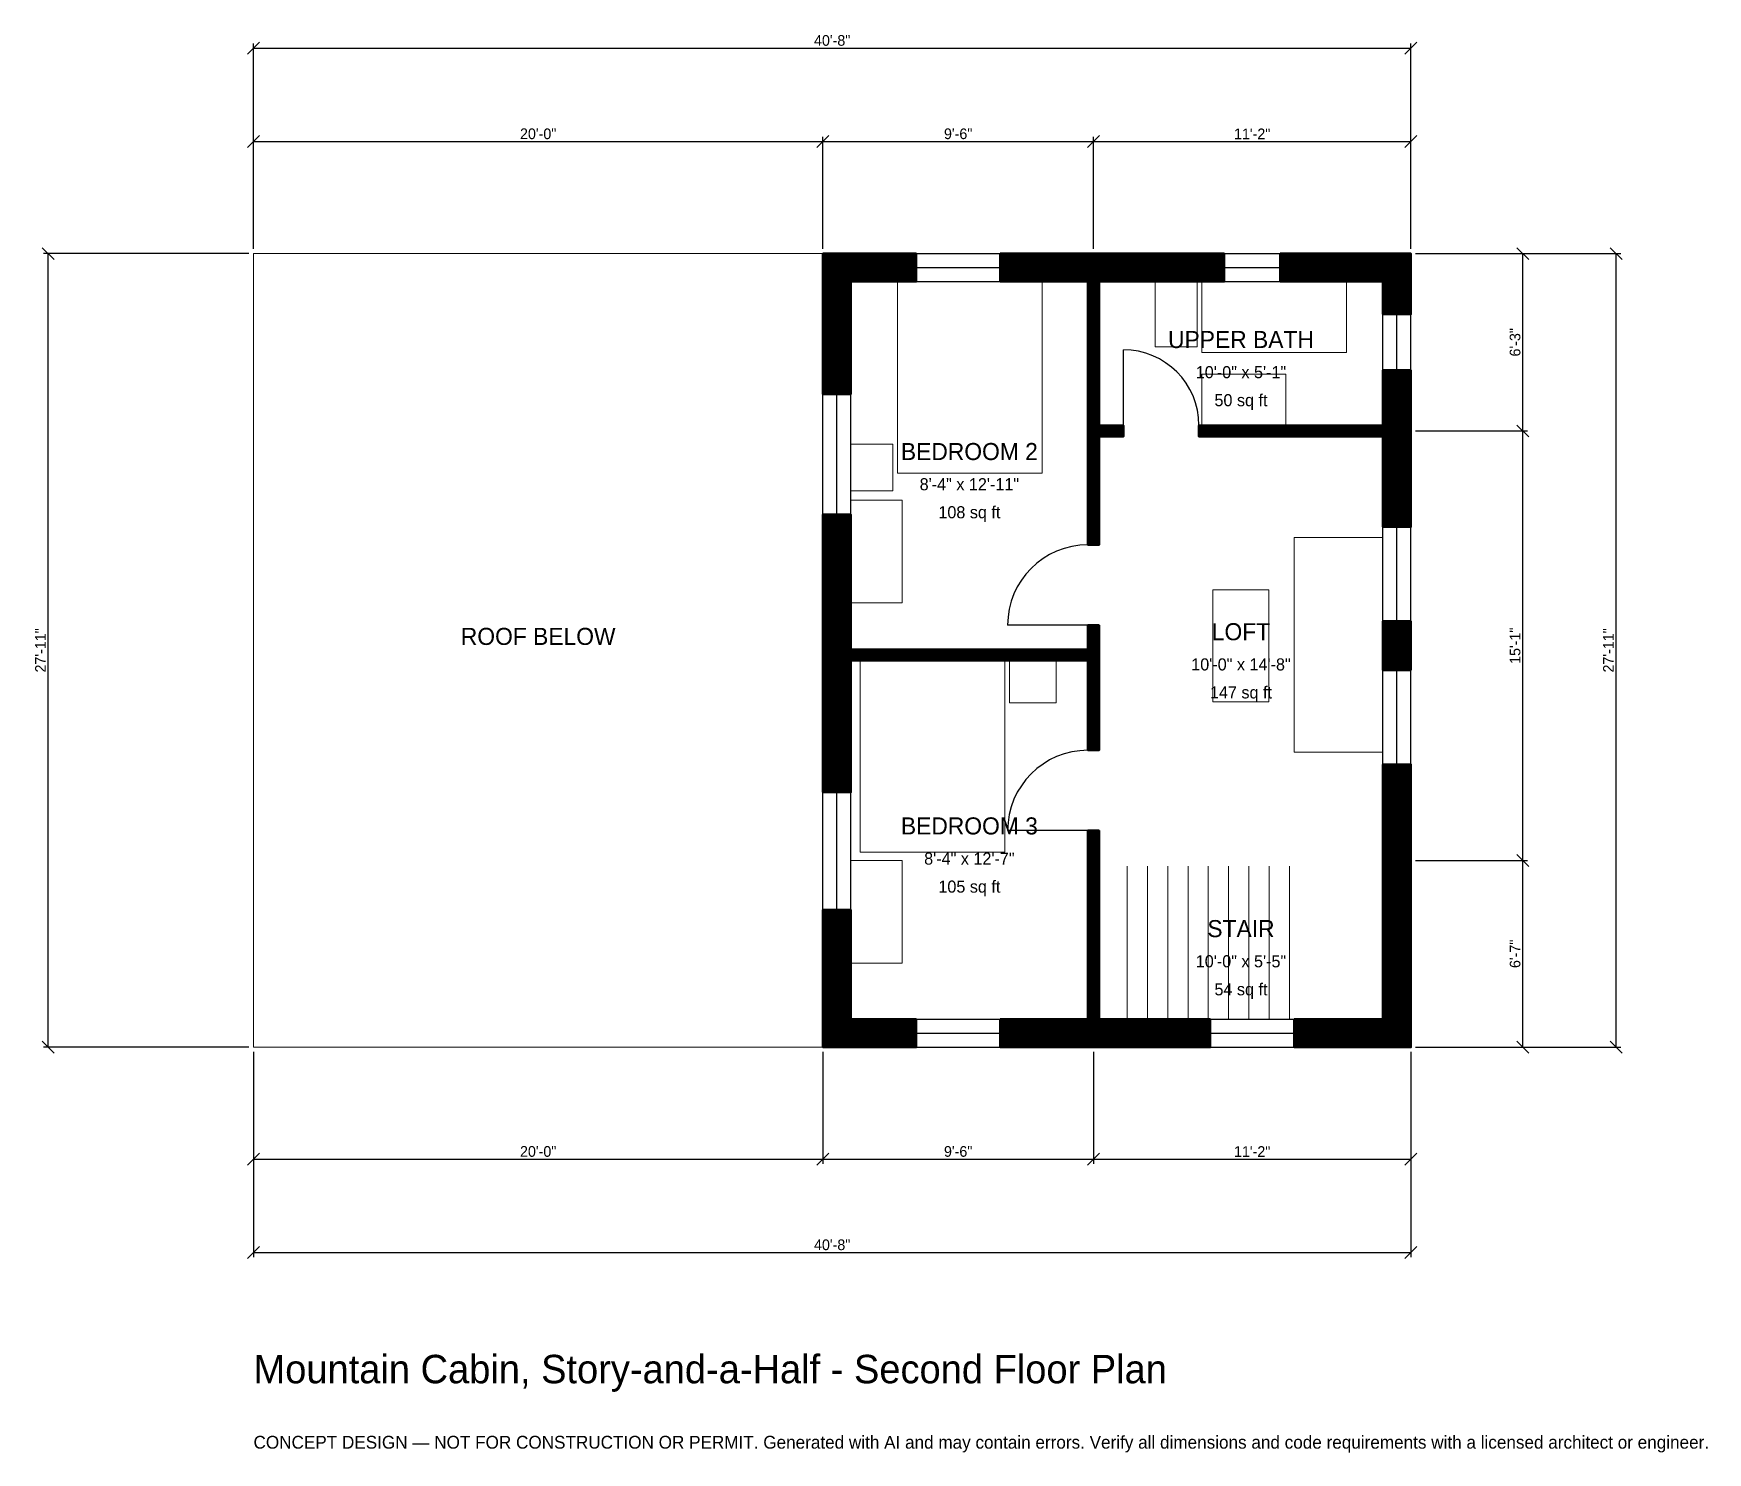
# Model space of a CAD drawing. Header units: inches. Extents: x -93 to 613, y -171 to 427.
import ezdxf
from ezdxf.enums import TextEntityAlignment as Align

# ---------------------------------------------------------------- set-up
doc = ezdxf.new("R2010")
doc.units = ezdxf.units.IN
doc.header["$MEASUREMENT"] = 0
doc.linetypes.add('DASHED', pattern=[0.6, 0.5, -0.1])
for name, color, linetype, lineweight in [('A-ANNO-DIMS', 1, 'Continuous', 13), ('A-ANNO-TEXT', 7, 'Continuous', 18), ('A-AREA-IDEN', 7, 'Continuous', 18), ('A-DOOR', 2, 'Continuous', 25), ('A-FLOR-FIXT', 9, 'Continuous', 13), ('A-FLOR-STRS', 3, 'Continuous', 18), ('A-FURN', 9, 'Continuous', 13), ('A-GLAZ', 4, 'Continuous', 25), ('A-SITE-PAVE', 8, 'Continuous', 13), ('A-WALL', 7, 'Continuous', 50), ('A-WALL-PATT', 8, 'Continuous', 13)]:
    doc.layers.add(name, color=color, linetype=linetype, lineweight=lineweight)
doc.dimstyles.new('PLAN', dxfattribs={"dimtxt": 4.5, "dimasz": 3, "dimexe": 2, "dimexo": 2, "dimgap": 1, "dimtad": 1, "dimdec": 0, "dimlunit": 4, "dimtsz": 2.5, "dimcen": 2.5, "dimclrd": 1, "dimclre": 1, "dimazin": 3, "dimtfac": 1, "dimtmove": 0, "dimatfit": 3})

msp = doc.modelspace()

# ---------------------------------------------------------------- hatches: boundary and pattern name
at = {"layer": 'A-WALL-PATT'}
h = msp.add_hatch(dxfattribs=at)
h.set_pattern_fill('ANSI31', color=8, scale=0.8)
h.paths.add_polyline_path([(351.9685, 0), (351.9685, 0), (348.4252, 0), (314.9606, 0), (314.9606, 11.811), (348.4252, 11.811), (351.9685, 11.811), (351.9685, 76.378), (351.9685, 81.1024), (351.9685, 91.3386), (356.6929, 91.3386), (356.6929, 81.1024), (356.6929, 76.378), (356.6929, 11.811), (360.2362, 11.811), (403.5433, 11.811), (403.5433, 0), (360.2362, 0), (356.6929, 0), (356.6929, 0), (351.9685, 0)])
h.paths.add_polyline_path([(251.9685, 0), (251.9685, 0), (240.1575, 0), (240.1575, 0), (240.1574, 0), (240.1574, 11.811), (240.1575, 11.811), (240.1575, 57.874), (251.9685, 57.874), (251.9685, 11.811), (279.5276, 11.811), (279.5276, 0), (251.9685, 0)])
h.paths.add_polyline_path([(240.1575, 159.4488), (240.1575, 162.9921), (240.1574, 162.9921), (240.1574, 167.7165), (240.1575, 167.7165), (240.1575, 171.2598), (240.1575, 224.6063), (251.9685, 224.6063), (251.9685, 171.2598), (251.9685, 167.7165), (351.9685, 167.7165), (351.9685, 177.9528), (356.6929, 177.9528), (356.6929, 167.7165), (356.6929, 162.9921), (356.6929, 125.1969), (351.9685, 125.1969), (351.9685, 162.9921), (251.9685, 162.9921), (251.9685, 159.4488), (251.9685, 107.4803), (240.1575, 107.4803), (240.1575, 159.4488)])
h.paths.add_polyline_path([(240.1575, 322.8346), (240.1574, 322.8346), (240.1574, 334.6457), (240.1575, 334.6457), (240.1575, 334.6457), (251.9685, 334.6457), (251.9685, 334.6457), (279.5276, 334.6457), (279.5276, 322.8346), (251.9685, 322.8346), (251.9685, 275.3937), (240.1575, 275.3937), (240.1575, 322.8346)])
h.paths.add_polyline_path([(348.4252, 334.6457), (351.9685, 334.6457), (351.9685, 334.6457), (356.6929, 334.6457), (356.6929, 334.6457), (360.2362, 334.6457), (409.4488, 334.6457), (409.4488, 322.8346), (360.2362, 322.8346), (356.6929, 322.8346), (356.6929, 262.2047), (366.9291, 262.2047), (366.9291, 257.4803), (356.6929, 257.4803), (356.6929, 211.811), (351.9685, 211.811), (351.9685, 257.4803), (351.9685, 262.2047), (351.9685, 322.8346), (348.4252, 322.8346), (314.9606, 322.8346), (314.9606, 334.6457), (348.4252, 334.6457)])
h.paths.add_polyline_path([(476.378, 334.6457), (476.378, 334.6457), (488.189, 334.6457), (488.189, 334.6457), (488.189, 334.6457), (488.189, 322.8346), (488.189, 322.8346), (488.189, 309.0551), (476.378, 309.0551), (476.378, 322.8346), (433.0709, 322.8346), (433.0709, 334.6457), (476.378, 334.6457)])
h.paths.add_polyline_path([(488.189, 265.748), (488.189, 262.2047), (488.189, 262.2047), (488.189, 257.4803), (488.189, 257.4803), (488.189, 253.937), (488.189, 219.357), (476.378, 219.357), (476.378, 253.937), (476.378, 257.4803), (398.8189, 257.4803), (398.8189, 262.2047), (476.378, 262.2047), (476.378, 265.748), (476.378, 285.4331), (488.189, 285.4331), (488.189, 265.748)])
h.paths.add_polyline_path([(488.189, 158.9895), (476.378, 158.9895), (476.378, 179.5932), (488.189, 179.5932), (488.189, 158.9895)])
h.paths.add_polyline_path([(488.189, 84.6457), (488.189, 72.8346), (488.189, 11.811), (488.189, 11.811), (488.189, 0), (488.189, 0), (488.189, 0), (476.378, 0), (476.378, 0), (438.9764, 0), (438.9764, 11.811), (476.378, 11.811), (476.378, 72.8346), (476.378, 84.6457), (476.378, 119.2257), (488.189, 119.2257), (488.189, 84.6457)])

# ---------------------------------------------------------------- linework, layer by layer
at = {"layer": 'A-DOOR'}
for p, q in [((366.9291, 262.2047), (366.9291, 294.0945)), ((351.9685, 177.9528), (318.1102, 177.9528)), ((351.9685, 91.3386), (318.1102, 91.3386))]:
    msp.add_line(p, q, dxfattribs=at)
for centre, radius, start, end in [((366.9291, 262.2047), 31.8898, 0, 90), ((351.9685, 177.9528), 33.8583, 90, 180), ((351.9685, 91.3386), 33.8583, 90, 180)]:
    msp.add_arc(centre, radius, start, end, dxfattribs=at)
at = {"layer": 'A-FLOR-FIXT'}
for points in [[(380.315, 295.2756), (398.0315, 295.2756), (398.0315, 322.8346), (380.315, 322.8346)], [(400, 292.9134), (461.0236, 292.9134), (461.0236, 322.8346), (400, 322.8346)], [(400, 262.2047), (435.4331, 262.2047), (435.4331, 283.8583), (400, 283.8583)]]:
    msp.add_lwpolyline(points, close=True, dxfattribs=at)
at = {"layer": 'A-FLOR-STRS'}
for p, q in [((368.5039, 11.811), (368.5039, 76.378)), ((377.0669, 11.811), (377.0669, 76.378)), ((385.6299, 11.811), (385.6299, 76.378)), ((394.1929, 11.811), (394.1929, 76.378)), ((402.7559, 11.811), (402.7559, 76.378)), ((411.3189, 11.811), (411.3189, 76.378)), ((419.8819, 11.811), (419.8819, 76.378)), ((428.4449, 11.811), (428.4449, 76.378)), ((437.0079, 11.811), (437.0079, 76.378))]:
    msp.add_line(p, q, dxfattribs=at)
at = {"layer": 'A-FURN'}
for points in [[(271.6535, 242.126), (332.6772, 242.126), (332.6772, 322.8346), (271.6535, 322.8346)], [(251.9685, 234.6457), (269.685, 234.6457), (269.685, 254.3307), (251.9685, 254.3307)], [(251.9685, 187.4016), (273.622, 187.4016), (273.622, 230.7087), (251.9685, 230.7087)], [(438.9764, 124.4094), (476.378, 124.4094), (476.378, 214.9606), (438.9764, 214.9606)], [(404.7244, 145.6693), (428.3465, 145.6693), (428.3465, 192.9134), (404.7244, 192.9134)], [(255.9055, 82.2835), (316.9291, 82.2835), (316.9291, 162.9921), (255.9055, 162.9921)], [(318.8976, 145.2756), (338.5827, 145.2756), (338.5827, 162.9921), (318.8976, 162.9921)], [(251.9685, 35.4331), (273.622, 35.4331), (273.622, 78.7402), (251.9685, 78.7402)]]:
    msp.add_lwpolyline(points, close=True, dxfattribs=at)
at = {"layer": 'A-GLAZ'}
for p, q in [((279.5276, 334.6457), (314.9606, 334.6457)), ((409.4488, 334.6457), (433.0709, 334.6457)), ((279.5276, 328.7402), (314.9606, 328.7402)), ((409.4488, 328.7402), (433.0709, 328.7402)), ((279.5276, 322.8346), (314.9606, 322.8346)), ((409.4488, 322.8346), (433.0709, 322.8346)), ((476.378, 285.4331), (476.378, 309.0551)), ((482.2835, 285.4331), (482.2835, 309.0551)), ((488.189, 285.4331), (488.189, 309.0551)), ((240.1575, 224.6063), (240.1575, 275.3937)), ((246.063, 224.6063), (246.063, 275.3937)), ((251.9685, 224.6063), (251.9685, 275.3937)), ((476.378, 179.5932), (476.378, 219.357)), ((482.2835, 179.5932), (482.2835, 219.357)), ((488.189, 179.5932), (488.189, 219.357)), ((476.378, 119.2257), (476.378, 158.9895)), ((482.2835, 119.2257), (482.2835, 158.9895)), ((488.189, 119.2257), (488.189, 158.9895)), ((240.1575, 57.874), (240.1575, 107.4803)), ((246.063, 57.874), (246.063, 107.4803)), ((251.9685, 57.874), (251.9685, 107.4803)), ((279.5276, 11.811), (314.9606, 11.811)), ((403.5433, 11.811), (438.9764, 11.811)), ((279.5276, 5.9055), (314.9606, 5.9055)), ((279.5276, 0), (314.9606, 0)), ((403.5433, 5.9055), (438.9764, 5.9055)), ((403.5433, 0), (438.9764, 0))]:
    msp.add_line(p, q, dxfattribs=at)
at = {"layer": 'A-SITE-PAVE', "linetype": 'DASHED'}
msp.add_lwpolyline([(0, 0), (240.1575, 0), (240.1575, 334.6457), (0, 334.6457)], close=True, dxfattribs=at)
at = {"layer": 'A-WALL'}
for points in [[(240.1575, 322.8346), (240.1574, 322.8346), (240.1574, 334.6457), (240.1575, 334.6457), (240.1575, 334.6457), (251.9685, 334.6457), (251.9685, 334.6457), (279.5276, 334.6457), (279.5276, 322.8346), (251.9685, 322.8346), (251.9685, 275.3937), (240.1575, 275.3937), (240.1575, 322.8346)], [(348.4252, 334.6457), (351.9685, 334.6457), (351.9685, 334.6457), (356.6929, 334.6457), (356.6929, 334.6457), (360.2362, 334.6457), (409.4488, 334.6457), (409.4488, 322.8346), (360.2362, 322.8346), (356.6929, 322.8346), (356.6929, 262.2047), (366.9291, 262.2047), (366.9291, 257.4803), (356.6929, 257.4803), (356.6929, 211.811), (351.9685, 211.811), (351.9685, 257.4803), (351.9685, 262.2047), (351.9685, 322.8346), (348.4252, 322.8346), (314.9606, 322.8346), (314.9606, 334.6457), (348.4252, 334.6457)], [(476.378, 334.6457), (476.378, 334.6457), (488.189, 334.6457), (488.189, 334.6457), (488.189, 334.6457), (488.189, 322.8346), (488.189, 322.8346), (488.189, 309.0551), (476.378, 309.0551), (476.378, 322.8346), (433.0709, 322.8346), (433.0709, 334.6457), (476.378, 334.6457)], [(488.189, 265.748), (488.189, 262.2047), (488.189, 262.2047), (488.189, 257.4803), (488.189, 257.4803), (488.189, 253.937), (488.189, 219.357), (476.378, 219.357), (476.378, 253.937), (476.378, 257.4803), (398.8189, 257.4803), (398.8189, 262.2047), (476.378, 262.2047), (476.378, 265.748), (476.378, 285.4331), (488.189, 285.4331), (488.189, 265.748)], [(240.1575, 159.4488), (240.1575, 162.9921), (240.1574, 162.9921), (240.1574, 167.7165), (240.1575, 167.7165), (240.1575, 171.2598), (240.1575, 224.6063), (251.9685, 224.6063), (251.9685, 171.2598), (251.9685, 167.7165), (351.9685, 167.7165), (351.9685, 177.9528), (356.6929, 177.9528), (356.6929, 167.7165), (356.6929, 162.9921), (356.6929, 125.1969), (351.9685, 125.1969), (351.9685, 162.9921), (251.9685, 162.9921), (251.9685, 159.4488), (251.9685, 107.4803), (240.1575, 107.4803), (240.1575, 159.4488)], [(488.189, 158.9895), (476.378, 158.9895), (476.378, 179.5932), (488.189, 179.5932), (488.189, 158.9895)], [(488.189, 84.6457), (488.189, 72.8346), (488.189, 11.811), (488.189, 11.811), (488.189, 0), (488.189, 0), (488.189, 0), (476.378, 0), (476.378, 0), (438.9764, 0), (438.9764, 11.811), (476.378, 11.811), (476.378, 72.8346), (476.378, 84.6457), (476.378, 119.2257), (488.189, 119.2257), (488.189, 84.6457)], [(351.9685, 0), (351.9685, 0), (348.4252, 0), (314.9606, 0), (314.9606, 11.811), (348.4252, 11.811), (351.9685, 11.811), (351.9685, 76.378), (351.9685, 81.1024), (351.9685, 91.3386), (356.6929, 91.3386), (356.6929, 81.1024), (356.6929, 76.378), (356.6929, 11.811), (360.2362, 11.811), (403.5433, 11.811), (403.5433, 0), (360.2362, 0), (356.6929, 0), (356.6929, 0), (351.9685, 0)], [(251.9685, 0), (251.9685, 0), (240.1575, 0), (240.1575, 0), (240.1574, 0), (240.1574, 11.811), (240.1575, 11.811), (240.1575, 57.874), (251.9685, 57.874), (251.9685, 11.811), (279.5276, 11.811), (279.5276, 0), (251.9685, 0)]]:
    msp.add_lwpolyline(points, close=True, dxfattribs=at)

# ---------------------------------------------------------------- texts
at = {"layer": 'A-ANNO-TEXT'}
for s, height, p in [('Mountain Cabin, Story-and-a-Half - Second Floor Plan', 12, (0, -141.7323)), ('CONCEPT DESIGN — NOT FOR CONSTRUCTION OR PERMIT. Generated with AI and may contain errors. Verify all dimensions and code requirements with a licensed architect or engineer.', 5.4, (0, -169.2913))]:
    msp.add_text(s, height=height, dxfattribs=at).set_placement(p)
at = {"layer": 'A-AREA-IDEN'}
for s, height, p in [('UPPER BATH', 7.2, (416.5354, 298.4252)), ('10\'-0" x 5\'-1"', 5.1, (416.5354, 284.6457)), ('50 sq ft', 5.1, (416.5354, 272.8346)), ('BEDROOM 2', 7.2, (301.9685, 251.1811)), ('8\'-4" x 12\'-11"', 5.1, (301.9685, 237.4016)), ('108 sq ft', 5.1, (301.9685, 225.5906)), ('ROOF BELOW', 7.2, (120.0787, 173.2283)), ('LOFT', 7.2, (416.5354, 175.1969)), ('10\'-0" x 14\'-8"', 5.1, (416.5354, 161.4173)), ('147 sq ft', 5.1, (416.5354, 149.6063)), ('BEDROOM 3', 7.2, (301.9685, 93.3071)), ('8\'-4" x 12\'-7"', 5.1, (301.9685, 79.5276)), ('105 sq ft', 5.1, (301.9685, 67.7165)), ('STAIR', 7.2, (416.5354, 50)), ('10\'-0" x 5\'-5"', 5.1, (416.5354, 36.2205)), ('54 sq ft', 5.1, (416.5354, 24.4094))]:
    msp.add_text(s, height=height, dxfattribs=at).set_placement(p, align=Align.MIDDLE_CENTER)

# ---------------------------------------------------------------- dimensions: what is measured, and where the dimension line sits
at = {"layer": 'A-ANNO-DIMS'}
for base, p1, p2, text in [((0, 421.2598), (0, 334.6457), (488.189, 334.6457), '40\'-8"'), ((0, 381.8898), (0, 334.6457), (240.1575, 334.6457), '20\'-0"'), ((240.1575, 381.8898), (240.1575, 334.6457), (354.3307, 334.6457), '9\'-6"'), ((354.3307, 381.8898), (354.3307, 334.6457), (488.189, 334.6457), '11\'-2"'), ((0, -47.2441), (0, 0), (240.1575, 0), '20\'-0"'), ((0, -86.6142), (0, 0), (488.189, 0), '40\'-8"'), ((240.1575, -47.2441), (240.1575, 0), (354.3307, 0), '9\'-6"'), ((354.3307, -47.2441), (354.3307, 0), (488.189, 0), '11\'-2"')]:
    msp.add_linear_dim(base=base, p1=p1, p2=p2, text=text, dimstyle='PLAN', dxfattribs=at).render()
for base, p1, p2, text in [((-86.6142, 0), (0, 0), (0, 334.6457), '27\'-11"'), ((535.4331, 259.8425), (488.189, 259.8425), (488.189, 334.6457), '6\'-3"'), ((574.8031, 0), (488.189, 0), (488.189, 334.6457), '27\'-11"'), ((535.4331, 78.7402), (488.189, 78.7402), (488.189, 259.8425), '15\'-1"'), ((535.4331, 0), (488.189, 0), (488.189, 78.7402), '6\'-7"')]:
    msp.add_linear_dim(base=base, p1=p1, p2=p2, angle=90, text=text, dimstyle='PLAN', dxfattribs=at).render()

doc.saveas('drawing.dxf')
